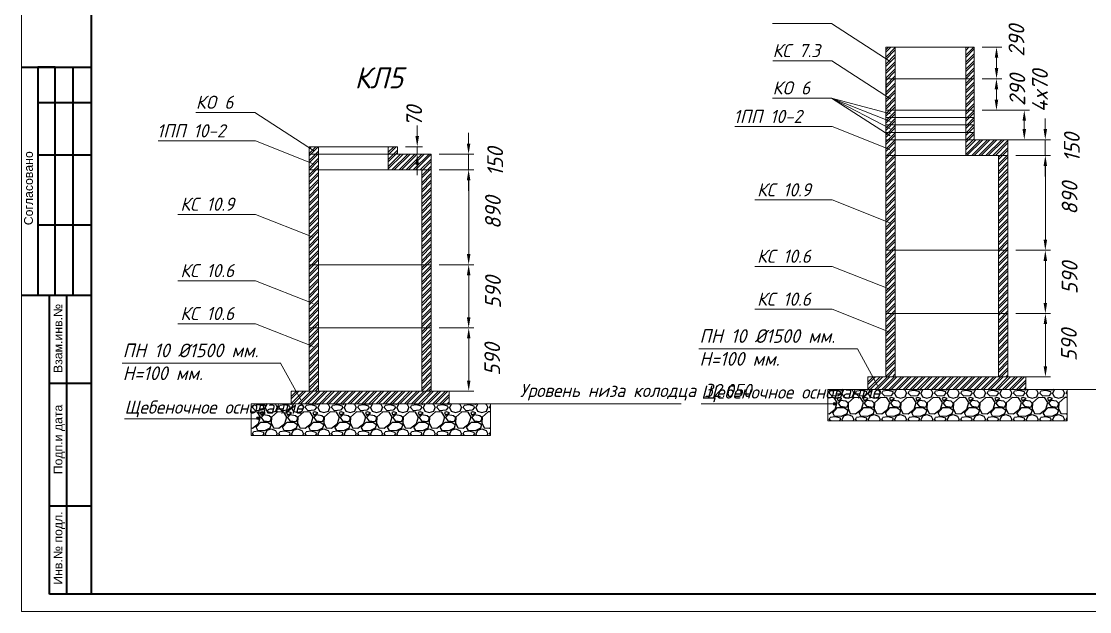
# Model space of a CAD drawing. Header units: millimetres. Extents: x 946 to 259010, y 548 to 42559.
# Drawn here: x 165217 to 185507, y 559 to 11764 of the extents above; entities that cross this region are included whole.
import ezdxf

# ---------------------------------------------------------------- set-up
doc = ezdxf.new("R2010")
doc.units = ezdxf.units.MM
doc.layers.add('.', color=7, linetype='Continuous', lineweight=0, true_color=0xffffff)
for name, color, linetype, lineweight in [('00-рамка', 7, 'Continuous', 40), ('Канализация К1', 14, 'Continuous', 40), ('норма', 7, 'Continuous', 50), ('Размеры КР', 23, 'Continuous', 13), ('Тонко', 7, 'Continuous', 15)]:
    doc.layers.add(name, color=color, linetype=linetype, lineweight=lineweight)
doc.styles.add('GOST-2.304_Type-B_italic', font='GOST Common Italic.ttf')
doc.styles.add('Ариель-2_5', font='arial.ttf')
doc.styles.add('ГОСТ', font='GOST Common Italic.ttf', dxfattribs={"height": 300})
doc.dimstyles.new('М 50', dxfattribs={"dimscale": 0, "dimtxt": 300, "dimasz": 200, "dimexe": 100, "dimexo": 150, "dimgap": 70, "dimtad": 1, "dimdec": 0, "dimlfac": 0.5, "dimdsep": 46, "dimtxsty": 'ГОСТ', "dimcen": 100, "dimdle": 150, "dimclrd": 256, "dimclre": 256, "dimclrt": 256, "dimazin": 3, "dimtfac": 1, "dimtdec": 0, "dimtmove": 1, "dimatfit": 3, "dimfxl": 100, "dimtolj": 1, "dimlwd": -1, "dimlwe": -1, "dimarcsym": 0})

# ---------------------------------------------------------------- blocks, each defined once
blk = doc.blocks.new('*D62')
at = {"layer": 'Defpoints', "color": 0, "transparency": 16777216}
for p in [(173000, 5945), (173714, 5945), (173000, 4745)]:
    blk.add_point(p, dxfattribs=at)
at = {"layer": 'Размеры КР', "transparency": 16777216}
for p, q in [((173150, 5945), (173814, 5945)), ((173714, 4945), (173714, 5745)), ((173150, 4745), (173814, 4745))]:
    blk.add_line(p, q, dxfattribs=at)
for points in [[(173681, 5745), (173747, 5745), (173714, 5945)], [(173681, 4945), (173747, 4945), (173714, 4745)]]:
    blk.add_solid(points, dxfattribs=at)
at = {"layer": 'Размеры КР', "lineweight": 13, "transparency": 16777216, "insert": (174161, 5345), "char_height": 300, "attachment_point": 5, "rotation": 90, "style": 'ГОСТ'}
blk.add_mtext('\\A1;590', dxfattribs=at)
blk = doc.blocks.new('*D63')
at = {"layer": 'Defpoints', "color": 0, "transparency": 16777216}
for p in [(173000, 7145), (173713, 7145), (173000, 5945)]:
    blk.add_point(p, dxfattribs=at)
at = {"layer": 'Размеры КР', "transparency": 16777216}
for p, q in [((173150, 7145), (173813, 7145)), ((173713, 6145), (173713, 6945)), ((173150, 5945), (173813, 5945))]:
    blk.add_line(p, q, dxfattribs=at)
for points in [[(173679, 6945), (173746, 6945), (173713, 7145)], [(173679, 6145), (173746, 6145), (173713, 5945)]]:
    blk.add_solid(points, dxfattribs=at)
at = {"layer": 'Размеры КР', "lineweight": 13, "transparency": 16777216, "insert": (174175, 6619), "char_height": 300, "attachment_point": 5, "rotation": 90, "style": 'ГОСТ'}
blk.add_mtext('\\A1;590', dxfattribs=at)
blk = doc.blocks.new('*D64')
at = {"layer": 'Defpoints', "color": 0, "transparency": 16777216}
for p in [(173000, 9245), (173711, 9245), (173000, 8945)]:
    blk.add_point(p, dxfattribs=at)
at = {"layer": 'Размеры КР', "transparency": 16777216}
for p, q in [((173711, 9445), (173711, 9645)), ((173150, 9245), (173811, 9245)), ((173711, 8945), (173711, 9245)), ((173150, 8945), (173811, 8945)), ((173711, 8745), (173711, 8545))]:
    blk.add_line(p, q, dxfattribs=at)
for points in [[(173678, 9445), (173745, 9445), (173711, 9245)], [(173678, 8745), (173745, 8745), (173711, 8945)]]:
    blk.add_solid(points, dxfattribs=at)
at = {"layer": 'Размеры КР', "lineweight": 13, "transparency": 16777216, "insert": (174217, 9095), "char_height": 300, "attachment_point": 5, "rotation": 90, "style": 'ГОСТ'}
blk.add_mtext('\\A1;150', dxfattribs=at)
blk = doc.blocks.new('*D65')
at = {"layer": 'Defpoints', "color": 0, "transparency": 16777216}
for p in [(172360, 9385), (172736, 9385), (172360, 9245)]:
    blk.add_point(p, dxfattribs=at)
at = {"layer": 'Размеры КР', "transparency": 16777216}
for p, q in [((172736, 9585), (172736, 9785)), ((172510, 9385), (172836, 9385)), ((172736, 9245), (172736, 9385)), ((172510, 9245), (172836, 9245)), ((172736, 9045), (172736, 8845))]:
    blk.add_line(p, q, dxfattribs=at)
for points in [[(172702, 9585), (172769, 9585), (172736, 9385)], [(172702, 9045), (172769, 9045), (172736, 9245)]]:
    blk.add_solid(points, dxfattribs=at)
at = {"layer": 'Размеры КР', "lineweight": 13, "transparency": 16777216, "insert": (172679, 9962), "char_height": 300, "attachment_point": 5, "rotation": 90, "style": 'ГОСТ'}
blk.add_mtext('\\A1;70', dxfattribs=at)
blk = doc.blocks.new('*D66')
at = {"layer": 'Defpoints', "color": 0, "transparency": 16777216}
for p in [(173000, 8945), (173000, 7145), (173713, 7145)]:
    blk.add_point(p, dxfattribs=at)
at = {"layer": 'Размеры КР', "transparency": 16777216}
for p, q in [((173150, 8945), (173813, 8945)), ((173713, 8745), (173713, 7345)), ((173150, 7145), (173813, 7145))]:
    blk.add_line(p, q, dxfattribs=at)
for points in [[(173679, 8745), (173746, 8745), (173713, 8945)], [(173679, 7345), (173746, 7345), (173713, 7145)]]:
    blk.add_solid(points, dxfattribs=at)
at = {"layer": 'Размеры КР', "lineweight": 13, "transparency": 16777216, "insert": (174174, 8131), "char_height": 300, "attachment_point": 5, "rotation": 90, "style": 'ГОСТ'}
blk.add_mtext('\\A1;890', dxfattribs=at)
blk = doc.blocks.new('*D109')
at = {"layer": 'Defpoints', "color": 0, "transparency": 16777216}
for p in [(183954, 6218), (184667, 6218), (183954, 5018)]:
    blk.add_point(p, dxfattribs=at)
at = {"layer": 'Размеры КР', "transparency": 16777216}
for p, q in [((184104, 6218), (184767, 6218)), ((184667, 5218), (184667, 6018)), ((184104, 5018), (184767, 5018))]:
    blk.add_line(p, q, dxfattribs=at)
for points in [[(184634, 6018), (184701, 6018), (184667, 6218)], [(184634, 5218), (184701, 5218), (184667, 5018)]]:
    blk.add_solid(points, dxfattribs=at)
at = {"layer": 'Размеры КР', "lineweight": 13, "transparency": 16777216, "insert": (185114, 5618), "char_height": 300, "attachment_point": 5, "rotation": 90, "style": 'ГОСТ'}
blk.add_mtext('\\A1;590', dxfattribs=at)
blk = doc.blocks.new('*D110')
at = {"layer": 'Defpoints', "color": 0, "transparency": 16777216}
for p in [(183954, 7418), (184666, 7418), (183954, 6218)]:
    blk.add_point(p, dxfattribs=at)
at = {"layer": 'Размеры КР', "transparency": 16777216}
for p, q in [((184104, 7418), (184766, 7418)), ((184666, 6418), (184666, 7218)), ((184104, 6218), (184766, 6218))]:
    blk.add_line(p, q, dxfattribs=at)
for points in [[(184633, 7218), (184699, 7218), (184666, 7418)], [(184633, 6418), (184699, 6418), (184666, 6218)]]:
    blk.add_solid(points, dxfattribs=at)
at = {"layer": 'Размеры КР', "lineweight": 13, "transparency": 16777216, "insert": (185128, 6892), "char_height": 300, "attachment_point": 5, "rotation": 90, "style": 'ГОСТ'}
blk.add_mtext('\\A1;590', dxfattribs=at)
blk = doc.blocks.new('*D111')
at = {"layer": 'Defpoints', "color": 0, "transparency": 16777216}
for p in [(183954, 9518), (184665, 9518), (183954, 9218)]:
    blk.add_point(p, dxfattribs=at)
at = {"layer": 'Размеры КР', "transparency": 16777216}
for p, q in [((184665, 9718), (184665, 9918)), ((184104, 9518), (184765, 9518)), ((184665, 9218), (184665, 9518)), ((184104, 9218), (184765, 9218)), ((184665, 9018), (184665, 8818))]:
    blk.add_line(p, q, dxfattribs=at)
for points in [[(184632, 9718), (184698, 9718), (184665, 9518)], [(184632, 9018), (184698, 9018), (184665, 9218)]]:
    blk.add_solid(points, dxfattribs=at)
at = {"layer": 'Размеры КР', "lineweight": 13, "transparency": 16777216, "insert": (185170, 9368), "char_height": 300, "attachment_point": 5, "rotation": 90, "style": 'ГОСТ'}
blk.add_mtext('\\A1;150', dxfattribs=at)
blk = doc.blocks.new('*D112')
at = {"layer": 'Defpoints', "color": 0, "transparency": 16777216}
for p in [(183314, 10076), (184266, 10076), (183314, 9518)]:
    blk.add_point(p, dxfattribs=at)
at = {"layer": 'Размеры КР', "transparency": 16777216}
for p, q in [((183464, 10076), (184366, 10076)), ((184266, 9718), (184266, 9876)), ((183464, 9518), (184366, 9518))]:
    blk.add_line(p, q, dxfattribs=at)
for points in [[(184233, 9876), (184299, 9876), (184266, 10076)], [(184233, 9718), (184299, 9718), (184266, 9518)]]:
    blk.add_solid(points, dxfattribs=at)
at = {"layer": 'Размеры КР', "lineweight": 13, "transparency": 16777216, "insert": (184564, 10443), "char_height": 300, "attachment_point": 5, "rotation": 90, "style": 'ГОСТ'}
blk.add_mtext('\\A1;4x70', dxfattribs=at)
blk = doc.blocks.new('*D113')
at = {"layer": 'Defpoints', "color": 0, "transparency": 16777216}
for p in [(183954, 9218), (183954, 7418), (184666, 7418)]:
    blk.add_point(p, dxfattribs=at)
at = {"layer": 'Размеры КР', "transparency": 16777216}
for p, q in [((184104, 9218), (184766, 9218)), ((184666, 9018), (184666, 7618)), ((184104, 7418), (184766, 7418))]:
    blk.add_line(p, q, dxfattribs=at)
for points in [[(184633, 9018), (184699, 9018), (184666, 9218)], [(184633, 7618), (184699, 7618), (184666, 7418)]]:
    blk.add_solid(points, dxfattribs=at)
at = {"layer": 'Размеры КР', "lineweight": 13, "transparency": 16777216, "insert": (185127, 8404), "char_height": 300, "attachment_point": 5, "rotation": 90, "style": 'ГОСТ'}
blk.add_mtext('\\A1;890', dxfattribs=at)
blk = doc.blocks.new('*D115')
at = {"layer": 'Defpoints', "color": 0, "transparency": 16777216}
for p in [(183314, 10676), (183737, 10676), (183314, 10076)]:
    blk.add_point(p, dxfattribs=at)
at = {"layer": 'Размеры КР', "transparency": 16777216}
for p, q in [((183464, 10676), (183837, 10676)), ((183737, 10276), (183737, 10476)), ((183464, 10076), (183837, 10076))]:
    blk.add_line(p, q, dxfattribs=at)
for points in [[(183704, 10476), (183771, 10476), (183737, 10676)], [(183704, 10276), (183771, 10276), (183737, 10076)]]:
    blk.add_solid(points, dxfattribs=at)
at = {"layer": 'Размеры КР', "lineweight": 13, "transparency": 16777216, "insert": (184134, 10460), "char_height": 300, "attachment_point": 5, "rotation": 90, "style": 'ГОСТ'}
blk.add_mtext('\\A1;290', dxfattribs=at)
blk = doc.blocks.new('*D116')
at = {"layer": 'Defpoints', "color": 0, "transparency": 16777216}
for p in [(183314, 11276), (183314, 10676), (183739, 10676)]:
    blk.add_point(p, dxfattribs=at)
at = {"layer": 'Размеры КР', "transparency": 16777216}
for p, q in [((183464, 11276), (183839, 11276)), ((183739, 11076), (183739, 10876)), ((183464, 10676), (183839, 10676))]:
    blk.add_line(p, q, dxfattribs=at)
for points in [[(183706, 11076), (183772, 11076), (183739, 11276)], [(183706, 10876), (183772, 10876), (183739, 10676)]]:
    blk.add_solid(points, dxfattribs=at)
at = {"layer": 'Размеры КР', "lineweight": 13, "transparency": 16777216, "insert": (184117, 11396), "char_height": 300, "attachment_point": 5, "rotation": 90, "style": 'ГОСТ'}
blk.add_mtext('\\A1;290', dxfattribs=at)

msp = doc.modelspace()

# ---------------------------------------------------------------- hatches: boundary and pattern name
at = {"layer": '.', "linetype": 'Continuous', "lineweight": 15}
h = msp.add_hatch(dxfattribs=at)
h.set_pattern_fill('ANSI32', color=0, scale=10)
h.set_pattern_definition([(45, (-332303.1, -489514.68), (-67.351921, 67.351921), []), (45, (-332258.2, -489514.68), (-67.351921, 67.351921), [])])
h.paths.add_polyline_path([(181814, 6217.8), (181634, 6217.8), (181634, 5017.8), (181814, 5017.8)])
h.paths.add_polyline_path([(181814, 7417.8), (181634, 7417.8), (181634, 6217.8), (181814, 6217.8)])
h.paths.add_polyline_path([(181814, 9217.8), (181634, 9217.8), (181634, 7417.8), (181814, 7417.8)])
h.paths.add_polyline_path([(181814, 9517.8), (181634, 9517.8), (181634, 9217.8), (181814, 9217.8)])
h.paths.add_polyline_path([(181814, 9657.4), (181634, 9657.4), (181634, 9517.8), (181814, 9517.8)])
h.paths.add_polyline_path([(181814, 9797), (181634, 9797), (181634, 9657.4), (181814, 9657.4)])
h.paths.add_polyline_path([(181814, 9936.6), (181634, 9936.6), (181634, 9797), (181814, 9797)])
h.paths.add_polyline_path([(181814, 10076.2), (181634, 10076.2), (181634, 9936.6), (181814, 9936.6)])
h.paths.add_polyline_path([(181814, 10676.2), (181639.8, 10676.2), (181634, 10076.2), (181814, 10076.2)])
h.paths.add_polyline_path([(181814, 11276.2), (181634, 11276.2), (181634, 10076.2), (181639.8, 10676.2), (181814, 10676.2)])
h.paths.add_polyline_path([(183314, 11276.2), (183153.3, 11276.2), (183153.3, 10676.2), (183314, 10676.2)])
h.paths.add_polyline_path([(183314, 10676.2), (183153.3, 10676.2), (183153.3, 10076.2), (183314, 10076.2)])
h.paths.add_polyline_path([(183314, 10076.2), (183153.3, 10076.2), (183153.3, 9936.6), (183314, 9936.6)])
h.paths.add_polyline_path([(183314, 9936.6), (183153.3, 9936.6), (183153.3, 9797), (183314, 9797)])
h.paths.add_polyline_path([(183314, 9797), (183153.3, 9797), (183153.3, 9657.4), (183314, 9657.4)])
h.paths.add_polyline_path([(183314, 9657.4), (183153.3, 9657.4), (183153.3, 9517.8), (183314, 9517.8)])
h.paths.add_polyline_path([(183954, 9517.8), (183153.3, 9517.8), (183153.3, 9217.8), (183954, 9217.8)])
h.paths.add_polyline_path([(183954, 9217.8), (183774, 9217.8), (183774, 7417.8), (183954, 7417.8)])
h.paths.add_polyline_path([(183954, 7417.8), (183774, 7417.8), (183774, 6217.8), (183954, 6217.8)])
h.paths.add_polyline_path([(183954, 6217.8), (183774, 6217.8), (183774, 5017.8), (183954, 5017.8)])
h = msp.add_hatch(dxfattribs=at)
h.set_pattern_fill('ANSI32', color=0, scale=10)
h.set_pattern_definition([(45, (-287243.185, -491099.61), (-67.351921, 67.351921), []), (45, (-287198.28, -491099.61), (-67.351921, 67.351921), [])])
h.paths.add_polyline_path([(170860.5, 5945), (170680.5, 5945), (170680.5, 4745), (170860.5, 4745)])
h.paths.add_polyline_path([(170680.5, 5945), (170860.5, 5945), (170860.5, 7145), (170680.5, 7145)])
h.paths.add_polyline_path([(170860.5, 8945), (170680.5, 8945), (170680.5, 7145), (170860.5, 7145)])
h.paths.add_polyline_path([(170680.5, 8945), (170860.5, 8945), (170860.5, 9245), (170680.5, 9245)])
h.paths.add_polyline_path([(170680.5, 9384.7), (170680.5, 9245), (170860.5, 9245), (170860.5, 9384.7)])
h.paths.add_polyline_path([(172360.5, 9245), (172360.5, 9384.7), (172184.5, 9384.7), (172184.5, 9245)])
h.paths.add_polyline_path([(173000.5, 8945), (173000.5, 9245), (172184.5, 9245), (172184.5, 8945)])
h.paths.add_polyline_path([(173000.5, 8945), (172820.5, 8945), (172820.5, 7145), (173000.5, 7145)])
h.paths.add_polyline_path([(172820.5, 5945), (173000.5, 5945), (173000.5, 7145), (172820.5, 7145)])
h.paths.add_polyline_path([(173000.5, 5945), (172820.5, 5945), (172820.5, 4745), (173000.5, 4745)])
h = msp.add_hatch(dxfattribs=at)
h.set_pattern_fill('ANSI32', color=256, scale=10)
h.set_pattern_definition([(45, (-223749.2, -488763.3), (-67.351921, 67.351921), []), (45, (-223704.3, -488763.3), (-67.351921, 67.351921), [])])
h.paths.add_polyline_path([(184294, 5017.8), (181294, 5017.8), (181294, 4777.8), (184294, 4777.8)])
h = msp.add_hatch(dxfattribs=at)
h.set_pattern_fill('ANSI32', color=256, scale=10)
h.set_pattern_definition([(45, (-234702.705, -489036.05), (-67.351921, 67.351921), []), (45, (-234657.8, -489036.05), (-67.351921, 67.351921), [])])
h.paths.add_polyline_path([(173340.5, 4745), (170340.5, 4745), (170340.5, 4505), (173340.5, 4505)])
h = msp.add_hatch()
h.set_pattern_fill('GRAVEL', color=256, scale=500)
h.set_pattern_definition([(228.0127875, (-1009725.448, -177296.913), (-4000, -4500), [67.268, -6659.54402]), (184.9697407, (-1009770.448, -177346.913), (6000, 500), [115.434, -11427.96238]), (132.510447, (-1009885.448, -177356.913), (5000, -5500), [81.394, -8058.0163]), (267.273689, (-1010080.448, -177481.913), (500, 10000), [105.119, -10406.77902]), (292.8336542, (-1010085.448, -177586.913), (-2500, 6000), [103.0775, -10204.68656]), (357.273689, (-1010045.448, -177681.913), (-10000, 500), [105.119, -10406.77902]), (37.6942405, (-1009940.448, -177686.913), (-6500, -5000), [139.0145, -13762.42427]), (72.2553284, (-1009830.448, -177601.913), (3500, 11000), [131.244, -12993.16075]), (121.4295656, (-1009790.448, -177476.913), (-4000, 6500), [105.475, -10442.03655]), (175.2363583, (-1009845.45, -177386.913), (5500, -500), [120.416, -5900.38129]), (222.3974378, (-1009965.448, -177376.913), (-6000, -5500), [155.724, -15416.6875]), (138.814075, (-1009585.45, -177486.913), (-3500, 3000), [53.1505, -5261.9224]), (171.4692344, (-1009625.448, -177451.913), (6500, -1000), [101.1185, -10010.7557]), (225, (-1009725.45, -177436.9), (-6e-14, -500), [70.7105, -636.39628]), (203.1985905, (-1009760.45, -177376.913), (2500, 1000), [38.079, -3769.80755]), (291.8014095, (-1009795.45, -177391.91), (-500, 1500), [53.8515, -2638.7309]), (30.9637565, (-1009775.45, -177441.91), (1500, 1000), [87.4645, -2828.01145]), (161.565051, (-1009700.45, -177396.91), (1000, -500), [63.2455, -1517.89333]), (16.3895403, (-1010085.448, -177391.913), (5000, 1500), [88.6, -8771.42257]), (70.346176, (-1010000.448, -177366.913), (-2000, -5500), [74.3305, -7358.70387]), (293.1985905, (-1009700.45, -177296.913), (-1000, 2500), [76.1575, -3731.72905]), (343.6104597, (-1009670.448, -177366.913), (-5000, 1500), [88.6, -8771.42257]), (339.443955, (-1010085.45, -177701.913), (-2500, 1000), [85.44, -4186.56187]), (294.7751406, (-1010005.448, -177731.913), (-2500, 5500), [71.589, -7087.32153]), (66.8014095, (-1009695.45, -177796.913), (1000, 2500), [76.1575, -3731.72905]), (17.3540246, (-1009665.448, -177726.913), (-6500, -2000), [83.8155, -8297.7118]), (69.443955, (-1009940.45, -177796.913), (-1000, -2500), [42.72, -4229.28187]), (101.3099325, (-1009725.45, -177796.91), (-500, 2000), [25.495, -2524.01476]), (165.963757, (-1009730.45, -177771.91), (1500, -500), [103.0775, -1958.47531]), (186.009006, (-1009830.448, -177746.913), (5000, 500), [95.525, -9456.96159]), (303.690068, (-1009775.45, -177486.91), (-500, 1000), [72.111, -1730.66464]), (353.1572266, (-1009735.448, -177546.913), (8500, -1000), [125.897, -12463.78131]), (60.945396, (-1009610.45, -177561.913), (-2000, -3500), [51.478, -5096.33707]), (90, (-1009585.45, -177516.9), (-500, 500), [30, -470]), (120.256437, (-1009840.448, -177731.913), (2000, -3500), [69.462, -6876.76]), (48.0127875, (-1009875.448, -177671.913), (4000, 4500), [134.536, -6592.27602]), (0, (-1009785.45, -177571.9), (500, 500), [130, -370]), (325.3048465, (-1009655.448, -177571.913), (5000, -3500), [79.057, -7826.63715]), (254.054604, (-1009590.45, -177616.913), (-500, -2000), [72.801, -3567.25394]), (207.6459754, (-1009610.448, -177686.913), (-9500, -5000), [118.5325, -11734.7371]), (175.4260787, (-1009715.448, -177741.913), (-6500, 500), [125.3995, -12414.5367])])
h.paths.add_polyline_path([(185079.7, 4177.8), (185079.7, 4777.8), (180534.4, 4777.8), (180534.4, 4177.8)])
h = msp.add_hatch()
h.set_pattern_fill('GRAVEL', color=256, scale=500)
h.set_pattern_definition([(228.0127875, (-1020678.953, -177569.66), (-4000, -4500), [67.268, -6659.54402]), (184.9697407, (-1020723.953, -177619.662), (6000, 500), [115.434, -11427.96238]), (132.510447, (-1020838.953, -177629.662), (5000, -5500), [81.394, -8058.0163]), (267.273689, (-1021033.953, -177754.662), (500, 10000), [105.119, -10406.77902]), (292.8336542, (-1021038.953, -177859.662), (-2500, 6000), [103.0775, -10204.68656]), (357.273689, (-1020998.953, -177954.662), (-10000, 500), [105.119, -10406.77902]), (37.6942405, (-1020893.953, -177959.662), (-6500, -5000), [139.0145, -13762.42427]), (72.2553284, (-1020783.953, -177874.662), (3500, 11000), [131.244, -12993.16075]), (121.4295656, (-1020743.953, -177749.662), (-4000, 6500), [105.475, -10442.03655]), (175.2363583, (-1020798.953, -177659.66), (5500, -500), [120.416, -5900.38129]), (222.3974378, (-1020918.953, -177649.662), (-6000, -5500), [155.724, -15416.6875]), (138.814075, (-1020538.953, -177759.66), (-3500, 3000), [53.1505, -5261.9224]), (171.4692344, (-1020578.953, -177724.662), (6500, -1000), [101.1185, -10010.7557]), (225, (-1020678.95, -177709.66), (-6e-14, -500), [70.7105, -636.39628]), (203.1985905, (-1020713.95, -177649.66), (2500, 1000), [38.079, -3769.80755]), (291.8014095, (-1020748.95, -177664.66), (-500, 1500), [53.8515, -2638.7309]), (30.9637565, (-1020728.95, -177714.66), (1500, 1000), [87.4645, -2828.01145]), (161.565051, (-1020653.95, -177669.66), (1000, -500), [63.2455, -1517.89333]), (16.3895403, (-1021038.953, -177664.662), (5000, 1500), [88.6, -8771.42257]), (70.346176, (-1020953.953, -177639.66), (-2000, -5500), [74.3305, -7358.70387]), (293.1985905, (-1020653.95, -177569.66), (-1000, 2500), [76.1575, -3731.72905]), (343.6104597, (-1020623.953, -177639.662), (-5000, 1500), [88.6, -8771.42257]), (339.443955, (-1021038.953, -177974.66), (-2500, 1000), [85.44, -4186.56187]), (294.7751406, (-1020958.953, -178004.66), (-2500, 5500), [71.589, -7087.32153]), (66.8014095, (-1020648.95, -178069.66), (1000, 2500), [76.1575, -3731.72905]), (17.3540246, (-1020618.953, -177999.662), (-6500, -2000), [83.8155, -8297.7118]), (69.443955, (-1020893.953, -178069.66), (-1000, -2500), [42.72, -4229.28187]), (101.3099325, (-1020678.95, -178069.66), (-500, 2000), [25.495, -2524.01476]), (165.963757, (-1020683.95, -178044.66), (1500, -500), [103.0775, -1958.47531]), (186.009006, (-1020783.953, -178019.662), (5000, 500), [95.525, -9456.96159]), (303.690068, (-1020728.95, -177759.66), (-500, 1000), [72.111, -1730.66464]), (353.1572266, (-1020688.953, -177819.662), (8500, -1000), [125.897, -12463.78131]), (60.945396, (-1020563.953, -177834.66), (-2000, -3500), [51.478, -5096.33707]), (90, (-1020538.95, -177789.66), (-500, 500), [30, -470]), (120.256437, (-1020793.953, -178004.66), (2000, -3500), [69.462, -6876.76]), (48.0127875, (-1020828.953, -177944.66), (4000, 4500), [134.536, -6592.27602]), (0, (-1020738.95, -177844.66), (500, 500), [130, -370]), (325.3048465, (-1020608.953, -177844.66), (5000, -3500), [79.057, -7826.63715]), (254.054604, (-1020543.95, -177889.66), (-500, -2000), [72.801, -3567.25394]), (207.6459754, (-1020563.953, -177959.662), (-9500, -5000), [118.5325, -11734.7371]), (175.4260787, (-1020668.953, -178014.662), (-6500, 500), [125.3995, -12414.5367])])
h.paths.add_polyline_path([(174126.2, 3905), (174126.2, 4505), (169580.9, 4505), (169580.9, 3905)])
at = {"layer": 'Тонко', "lineweight": 15}
for points in [[(180692.2, 4505, 1), (180638.6, 4505, 1)], [(169738.7, 4232.3, 1), (169685.1, 4232.3, 1)]]:
    msp.add_hatch(color=256, dxfattribs=at).paths.add_polyline_path(points)

# ---------------------------------------------------------------- linework, layer by layer
at = {"lineweight": 13}
for p, q in [((179482.5, 11723.7), (180604.3, 11723.7)), ((179487.2, 11016.7), (180609, 11016.7)), ((179485.5, 10308.4), (180607.4, 10308.4)), ((168532, 10035.7), (169653.8, 10035.7)), ((178770.8, 9766.3), (180620.1, 9766.3)), ((181715, 9333.4), (180620.1, 9766.3)), ((167817.3, 9493.6), (169666.6, 9493.6)), ((170761.5, 9060.7), (169666.6, 9493.6)), ((179145.3, 8373), (180620.1, 8373)), ((181715, 7940), (180620.1, 8373)), ((168191.8, 8100.2), (169666.6, 8100.2)), ((170761.5, 7667.3), (169666.6, 8100.2)), ((179145.3, 7112.6), (180620.1, 7112.6)), ((181715, 6679.7), (180620.1, 7112.6)), ((168191.8, 6839.8), (169666.6, 6839.8)), ((170761.5, 6406.9), (169666.6, 6839.8)), ((179145.3, 6297.6), (180620.1, 6297.6)), ((181715, 5864.7), (180620.1, 6297.6)), ((168191.8, 6024.9), (169666.6, 6024.9)), ((170761.5, 5592), (169666.6, 6024.9)), ((178086.1, 5550.5), (181100.4, 5550.5)), ((181095.3, 5550.5), (181476.9, 4849.6)), ((167132.6, 5277.7), (170146.9, 5277.7)), ((170141.8, 5277.7), (170523.4, 4576.9)), ((185079.7, 4777.8), (188702, 4777.8)), ((174126.2, 4505), (177748.5, 4505)), ((178129.5, 4505), (180665.4, 4505)), ((167176, 4218.5), (169711.9, 4218.5))]:
    msp.add_line(p, q, dxfattribs=at)
at = {"layer": '00-рамка', "lineweight": 40}
for p, q in [((165217, 10892.3), (166550.4, 10892.3)), ((165526.8, 10892.3), (165526.8, 6559)), ((165860.2, 10892.3), (165526.8, 10892.3)), ((165860.2, 6559), (165860.2, 10892.3)), ((166193.5, 10892.3), (166193.5, 6559)), ((165526.8, 10225.7), (166550.4, 10225.7)), ((166550.4, 9225.7), (165526.8, 9225.7)), ((166550.4, 7892.3), (165526.8, 7892.3)), ((165750.4, 6559), (165217, 6559)), ((166550.4, 6559), (165750.4, 6559)), ((165750.4, 892.3), (165750.4, 6559)), ((166083.7, 892.3), (166083.7, 6559)), ((166550.4, 4892.3), (165750.4, 4892.3)), ((166550.4, 2559), (165750.4, 2559)), ((166550.4, 892.3), (165750.4, 892.3))]:
    msp.add_line(p, q, dxfattribs=at)
msp.add_lwpolyline([(166550.4, 42247.4), (224583.7, 42247.4), (224583.7, 892.3), (166550.4, 892.3)], close=True, dxfattribs=at)
at = {"layer": 'Канализация К1', "color": 0, "lineweight": 15}
for p, q in [((165217, 42559), (165217, 559)), ((165217, 559), (224917, 559))]:
    msp.add_line(p, q, dxfattribs=at)
at = {"layer": 'Канализация К1', "color": 0, "linetype": 'Continuous', "lineweight": 15}
for p, q in [((180604.3, 11723.7), (181717.7, 11003.2)), ((181634, 9517.8), (181634, 11276.2)), ((181634, 11276.2), (183314, 11276.2)), ((183153.3, 11276.2), (183153.3, 9217.8)), ((183314, 11276.2), (183314, 10676.2)), ((180609, 11016.7), (181722.4, 10296.2)), ((181634, 10076.2), (181639.8, 10676.2)), ((181639.8, 10676.2), (183314, 10676.2)), ((183314, 10676.2), (183314, 9517.8)), ((180607.4, 10308.4), (181720.8, 9587.9)), ((180607.4, 10308.4), (181725.6, 9720.8)), ((181725.6, 9864.2), (180607.4, 10308.4)), ((180607.4, 10308.4), (180607.4, 10308.4)), ((180607.4, 10308.4), (181725.6, 10010.6)), ((169653.8, 10035.7), (170767.3, 9315.2)), ((181634, 10076.2), (183314, 10076.2)), ((181634, 9936.6), (182473.9, 9936.6)), ((181634, 9936.6), (183314, 9936.6)), ((181634, 9797), (183314, 9797)), ((181634, 9657.4), (183314, 9657.4)), ((170680.5, 9384.7), (172360.5, 9384.7)), ((170680.5, 9245), (170680.5, 9384.7)), ((172184.5, 9384.7), (172184.5, 8945)), ((172360.5, 9384.7), (172360.5, 9245)), ((181634, 9217.8), (181634, 9517.8)), ((181634, 9517.8), (183954, 9517.8)), ((183954, 9517.8), (183954, 9217.8)), ((170680.5, 8945), (170680.5, 9245)), ((170680.5, 9245), (173000.5, 9245)), ((173000.5, 9245), (173000.5, 8945)), ((183954, 9217.8), (181634, 9217.8)), ((181634, 9217.8), (181634, 6217.8)), ((183954, 6217.8), (183954, 9217.8)), ((173000.5, 8945), (170680.5, 8945)), ((170680.5, 8945), (170680.5, 5945)), ((173000.5, 5945), (173000.5, 8945)), ((181634, 7417.8), (183954, 7417.8)), ((170680.5, 7145), (173000.5, 7145)), ((183954, 6217.8), (181634, 6217.8)), ((181634, 6217.8), (181634, 5017.8)), ((183954, 5017.8), (183954, 6217.8)), ((173000.5, 5945), (170680.5, 5945)), ((170680.5, 5945), (170680.5, 4745)), ((173000.5, 4745), (173000.5, 5945))]:
    msp.add_line(p, q, dxfattribs=at)
at = {"layer": 'норма', "lineweight": 15, "ltscale": 2}
for p, q in [((180534.4, 4478.3), (180534.4, 4777.8)), ((185079.7, 4777.8), (185079.7, 4478.3)), ((169580.9, 4205.5), (169580.9, 4505)), ((174126.2, 4505), (174126.2, 4205.5))]:
    msp.add_line(p, q, dxfattribs=at)
at = {"layer": 'Размеры КР', "color": 250, "lineweight": 13}
for points in [[(181814, 11276.2), (181814, 5017.8)], [(170860.5, 9384.7), (170860.5, 4745)], [(183774, 9217.8), (183774, 5017.8)], [(172820.5, 8945), (172820.5, 4745)], [(181294, 5017.8), (181294, 4777.8), (184294, 4777.8), (184294, 5017.8), (181294, 5017.8)], [(170340.5, 4745), (170340.5, 4505), (173340.5, 4505), (173340.5, 4745), (170340.5, 4745)]]:
    msp.add_lwpolyline(points, dxfattribs=at)
for points in [[(185079.7, 4177.8), (180534.4, 4177.8), (180534.4, 4777.8), (185079.7, 4777.8)], [(174126.2, 3905), (169580.9, 3905), (169580.9, 4505), (174126.2, 4505)]]:
    msp.add_lwpolyline(points, close=True, dxfattribs=at)
at = {"layer": 'Тонко', "lineweight": 15}
for centre in [(180665.4, 4505), (169711.9, 4232.3)]:
    msp.add_circle(centre, 26.8, dxfattribs=at)

# ---------------------------------------------------------------- texts
at = {"lineweight": 15, "style": 'GOST-2.304_Type-B_italic'}
for s, height, p in [('КС 7.3', 249.6, (179487.2, 11084.6)), ('КЛ5', 400, (171548.5, 10491.9)), ('КO 6', 249.6, (179485.5, 10376.4)), ('КO 6', 249.6, (168532, 10103.6)), ('1ПП 10-2', 249.6, (178745.7, 9834.3)), ('1ПП 10-2', 249.6, (167792.2, 9561.5)), ('КС 10.9', 249.6, (179191.2, 8440.9)), ('КС 10.9', 249.6, (168237.7, 8168.2)), ('КС 10.6', 249.6, (179191.2, 7180.5)), ('КС 10.6', 249.6, (168237.7, 6907.8)), ('КС 10.6', 249.6, (179191.2, 6365.6)), ('КС 10.6', 249.6, (168237.7, 6092.8))]:
    msp.add_text(s, height=height, dxfattribs=at).set_placement(p)
at = {"attachment_point": 1, "style": 'ГОСТ'}
for s, width, heights, insert, char_height in [('ПН 10 %%C1500 мм.\\PН=100 мм.', 3495.448, [1161.3], (178096.1, 5920.3), 260), ('ПН 10 %%C1500 мм.\\PН=100 мм.', 3495.448, [1161.3], (167142.6, 5647.6), 260), ('Щебеночное основание ', 3888.851, [0], (178129.5, 4852.6), 250), ('Щебеночное основание ', 3888.851, [0], (167176, 4566.1), 250)]:
    msp.add_mtext_dynamic_manual_height_columns(s, width=width, gutter_width=20, heights=heights, dxfattribs=dict(at, insert=insert, char_height=char_height))
at = {"color": 250, "insert": (174685.3, 4882.4), "char_height": 250, "attachment_point": 1, "style": 'ГОСТ'}
msp.add_mtext_dynamic_manual_height_columns('Уровень низа колодца 32.050 ', width=4247.949, gutter_width=20, heights=[0], dxfattribs=at)
at = {"layer": '00-рамка', "style": 'Ариель-2_5'}
for s, height, p in [('Согласовано', 166.667, (165435.6, 7894.2)), ('Взам.инв.№', 166.67, (165995, 5088.6)), ('Подп.и дата', 166.667, (165995, 3167.3)), ('Инв.№ подл.', 166.667, (165995, 1070.2))]:
    msp.add_text(s, height=height, rotation=90, dxfattribs=at).set_placement(p)

# ---------------------------------------------------------------- dimensions: what is measured, and where the dimension line sits
at = {"layer": 'Размеры КР', "color": 1, "lineweight": 13}
for base, p1, p2, text, picture, middle in [((183739.1, 10676.2), (183314, 11276.2), (183314, 10676.2), '290', '*D116', (184116.6, 11395.9)), ((184266, 10076.2), (183314, 9517.8), (183314, 10076.2), '4x70', '*D112', (184564.3, 10443.2)), ((183737.4, 10676.2), (183314, 10076.2), (183314, 10676.2), '290', '*D115', (184134.4, 10459.6)), ((172735.5, 9384.7), (172360.5, 9245), (172360.5, 9384.7), '70', '*D65', (172678.8, 9961.6)), ((184666.1, 7417.8), (183954, 9217.8), (183954, 7417.8), '890', '*D113', (185127.4, 8403.5)), ((173712.6, 7145), (173000.5, 8945), (173000.5, 7145), '890', '*D66', (174173.9, 8130.8)), ((184666.1, 7417.8), (183954, 6217.8), (183954, 7417.8), '590', '*D110', (185128.4, 6892.1)), ((173712.6, 7145), (173000.5, 5945), (173000.5, 7145), '590', '*D63', (174174.9, 6619.4)), ((184667.4, 6217.8), (183954, 5017.8), (183954, 6217.8), '590', '*D109', (185114.5, 5617.8)), ((173713.9, 5945), (173000.5, 4745), (173000.5, 5945), '590', '*D62', (174161, 5345))]:
    dim = msp.add_linear_dim(base=base, p1=p1, p2=p2, angle=90, text=text, dimstyle='М 50', override={"dimscale": 1, "dimtad": 3, "dimtmove": 2}, dxfattribs=at)
    dim.commit()
    dim.dimension.update_dxf_attribs({"geometry": picture, "text_midpoint": middle, "dimtype": 160, "text_rotation": 90})
for base, p1, p2, picture, middle in [((184664.9, 9517.8), (183954, 9217.8), (183954, 9517.8), '*D111', (185170.1, 9367.8)), ((173711.4, 9245), (173000.5, 8945), (173000.5, 9245), '*D64', (174216.6, 9095))]:
    dim = msp.add_linear_dim(base=base, p1=p1, p2=p2, angle=90, dimstyle='М 50', override={"dimscale": 1, "dimtad": 3, "dimtmove": 2}, dxfattribs=at)
    dim.commit()
    dim.dimension.update_dxf_attribs({"geometry": picture, "text_midpoint": middle, "dimtype": 160, "text_rotation": 90})

doc.saveas('drawing.dxf')
